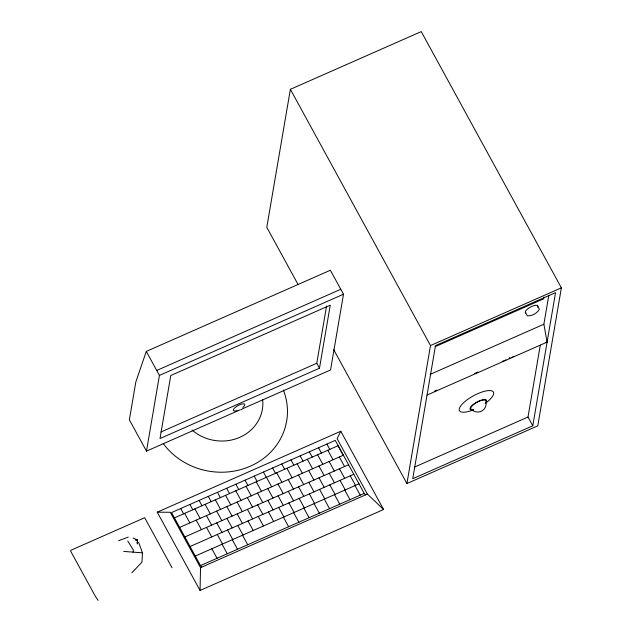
<?xml version="1.0" encoding="UTF-8"?>
<svg xmlns="http://www.w3.org/2000/svg" width="632" height="632" viewBox="0 0 632 632"><rect width="100%" height="100%" fill="white"/><g stroke="black" fill="none" stroke-linecap="round" stroke-linejoin="round"><path stroke-width="0.95" d="M200.052 590.454L200.534 567.647L170.269 512.268L157.25 512.181L200.052 590.454L383.592 509.518L340.79 431.237L157.25 512.181M133.131 552.139L133.257 549.84L127.767 541.008M137.31 543.994L137.531 540.099L133.115 538.045M138.606 542.264L142.477 552.842L141.947 562.188L131.835 572.789M137.065 542.991L137.531 540.099L135.667 539.973M240.318 409.749L146.482 451.13L159.43 375.4L146.292 351.416L330.354 270.243L343.492 294.228L330.552 369.957L242.127 408.951M333.538 349.37L406.913 483.551L537.785 425.834L561.374 287.837L421.252 31.6L290.38 89.317L266.791 227.307L298.035 284.44M319.476 368.211L330.252 305.177L170.782 375.503L160.007 438.537L319.476 368.211L316.774 363.266L326.554 306.046M406.913 483.551L430.495 345.554L290.38 89.317M544.002 296.945L543.678 298.817L435.077 346.707M532.792 425.786L555.544 292.663L435.495 345.601L412.743 478.724L532.792 425.786L528.004 417.033L540.289 345.143M427.042 395.063L547.091 342.125L543.868 324.24L548.789 295.428M146.292 351.416L135.833 381.941L129.363 419.806L146.482 451.13M340.79 431.237L337.117 438.687L367.389 494.066L383.592 509.518M241.227 409.789L241.787 409.37M509.511 357.996L509.147 358.241L509.945 358.036M513.769 356.424L514.195 356.203M505.497 360.082L506.058 359.813M512.56 356.977L513.208 356.685M156.728 370.455L340.79 289.282M159.43 375.4L343.492 294.228M160.907 432.004L316.774 363.266M430.495 345.554L561.374 287.837M430.139 374.389L543.868 324.24M434.397 391.248L436.902 390.142M474.577 373.528L477.918 372.05M174.432 517.877L338.16 445.678M179.646 527.42L343.366 455.214M184.86 536.955L348.58 464.757M190.074 546.498L353.794 474.3M195.288 556.042L359.008 483.836M414.276 467.19L528.004 417.033M364.222 493.379L335.26 440.378L171.533 512.584L200.502 565.577L364.222 493.379L365.517 494.896M200.534 567.647L367.389 494.066M511.162 357.57L511.857 357.285M503.451 360.967L504.146 360.675M118.571 540.731L128.312 537.097M502.235 361.425L502.796 361.22M545.242 342.433L547.091 342.125M135.572 539.973L137.531 540.099M123.777 551.436L142.477 552.842M471.409 409.433C477.926 415.532 487.596 410.184 485.961 401.431A8.595 2.82 -28.7 0 0 475.936 402.916A8.595 2.82 -28.7 0 0 472.499 409.607M200.502 565.577L201.79 567.094M98.142 600.4L95.353 596.3L70.626 551.08L70.752 550.322L144.681 517.719L172.062 567.805M537.674 305.762L539.365 309.317C537.121 313.314 532.018 316.071 527.443 315.866L525.342 312.548M338.049 445.726L343.263 455.261M350.262 475.857L355.476 485.392M339.36 456.983L344.574 466.527M354.994 485.605L360.208 495.148M326.894 444.067L329.793 449.368M339.455 468.778L344.669 478.321M327.826 450.237L333.04 459.772M340.04 480.367L345.254 489.903M329.13 461.494L334.344 471.038M344.772 490.116L349.986 499.659M318.536 447.756L321.427 453.057M329.233 473.289L334.447 482.832M317.596 454.74L322.81 464.283M329.809 484.878L335.023 494.414M318.907 466.005L324.121 475.548M334.549 494.627L339.763 504.17M309.348 451.809L312.24 457.102M319.002 477.8L324.216 487.343M307.373 459.251L312.587 468.794M319.587 489.381L324.801 498.924M308.677 470.516L313.891 480.059M324.319 499.138L329.533 508.673M300.161 455.862L303.052 461.155M308.779 482.311L313.993 491.854M297.143 463.762L302.357 473.305M290.973 459.914L293.864 465.207M309.356 493.892L314.57 503.435M298.454 475.027L303.668 484.562M314.096 503.649L319.31 513.184M298.549 486.822L303.763 496.357M286.92 468.273L292.134 477.816M281.785 463.967L284.677 469.26M299.133 498.403L304.348 507.946M288.224 479.538L293.438 489.073M303.866 508.152L309.08 517.695M288.326 491.333L293.54 500.868M276.69 472.783L281.904 482.319M272.597 468.012L275.489 473.313M288.903 502.914L294.117 512.457M278.001 484.041L283.215 493.584M293.643 512.663L298.857 522.206M278.104 495.836L283.318 505.379M266.467 477.294L271.681 486.83M263.41 472.065L266.301 477.365M278.68 507.425L283.894 516.96M267.771 488.552L272.985 498.095M283.413 517.173L288.627 526.717M267.873 500.347L273.087 509.89M254.222 476.117L257.113 481.418M256.237 481.797L261.45 491.341M268.458 511.936L273.672 521.471M257.548 493.063L262.762 502.606M245.034 480.17L247.926 485.463M257.651 504.857L262.865 514.401M246.014 486.308L251.228 495.851M258.227 516.439L263.441 525.982M247.317 497.574L252.531 507.117M235.847 484.223L238.738 489.516M247.42 509.368L252.634 518.912M235.783 490.819L240.997 500.362M248.005 520.95L253.219 530.493M237.095 502.084L242.309 511.62M226.659 488.275L229.55 493.568M237.198 513.879L242.412 523.414M225.561 495.33L230.775 504.873M237.774 525.461L242.988 535.004M226.872 506.595L232.086 516.131M242.506 535.209L247.72 544.752M217.471 492.32L220.37 497.621M226.967 518.39L232.181 527.925M215.338 499.841L220.552 509.376M227.552 529.971L232.766 539.515M216.642 511.098L221.856 520.642M232.284 539.72L237.498 549.263M208.284 496.373L211.183 501.674M216.744 522.901L221.958 532.436M205.108 504.352L210.322 513.887M199.096 500.426L201.995 505.726M217.321 534.482L222.535 544.018M206.419 515.609L211.633 525.153M222.061 544.231L227.275 553.774M206.514 527.404L211.728 536.947M194.885 508.863L200.099 518.398M189.908 504.478L192.807 509.779M196.189 520.12L201.403 529.663M211.831 548.742L217.045 558.285M184.655 513.366L189.869 522.909M180.72 508.531L183.62 513.824M525.848 312.951A7.039 2.307 -28.7 0 1 531.172 306.725A7.039 2.307 -28.7 0 1 537.429 307.215M473.344 409.876A19.363 6.352 -28.7 0 1 460.997 405.531A19.363 6.352 -28.7 0 1 488.094 390.631A19.363 6.352 -28.7 0 1 485.502 403.192M473.597 409.884A9.385 3.081 -28.7 0 1 471.417 406.107A9.385 3.081 -28.7 0 1 483.046 399.708A9.385 3.081 -28.7 0 1 485.226 403.485M283.373 390.015A68.28 62.426 9.7 0 1 250.517 466.108A68.28 62.426 9.7 0 1 163.214 443.546M237.142 410.555A6.454 2.117 -28.7 0 1 234.038 408.612A6.454 2.117 -28.7 0 1 242.704 403.848A6.454 2.117 -28.7 0 1 242.799 407.442M262.691 399.843A42.36 38.726 9.7 0 1 239.354 437.51A42.36 38.726 9.7 0 1 192.033 430.029"/></g></svg>
